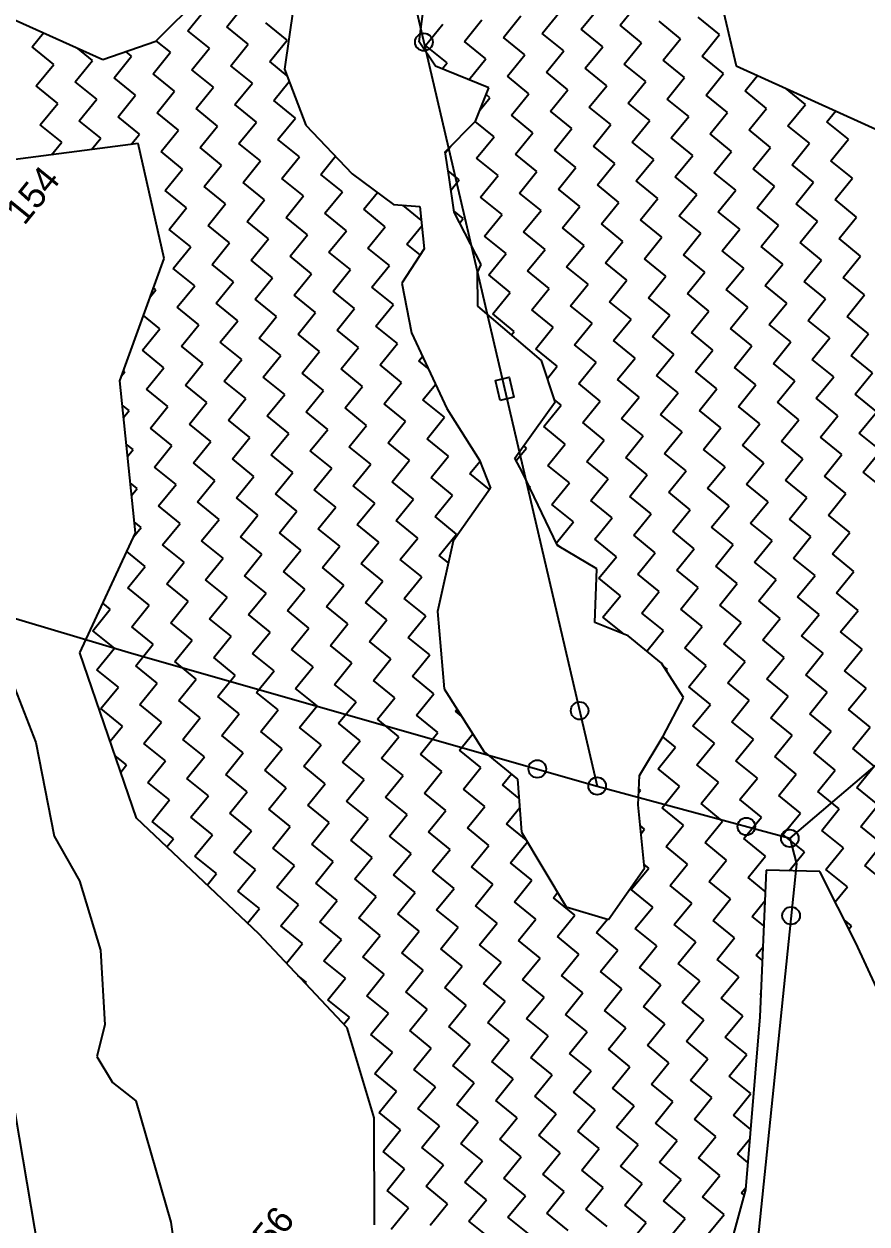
# Model space of a CAD drawing. Header units: metres. Extents: x 303647 to 308666, y 1943822 to 1947889.
# Drawn here: x 306335 to 306621.4, y 1946686.8 to 1947094.5 of the extents above; entities that cross this region are included whole.
import ezdxf

# ---------------------------------------------------------------- set-up
doc = ezdxf.new("R2010")
doc.units = ezdxf.units.M
for name, color, linetype in [('LINE_WATER', 4, 'Continuous'), ('POLY_HATCH', 12, 'Continuous'), ('POLY_PARCEL', 6, 'Continuous'), ('POLY_ROAD', 30, 'Continuous'), ('TEXT_PARCEL', 7, 'Continuous')]:
    doc.layers.add(name, color=color, linetype=linetype)
doc.styles.add('TEXT_MAP', font='')
doc.styles.get('TEXT_MAP').set_extended_font_data('Kruti Dev 050')

msp = doc.modelspace()

# ---------------------------------------------------------------- linework, layer by layer
msp.add_lwpolyline([(306496.73, 1946966.61), (306495.15, 1946973.4), (306499.85, 1946974.5), (306501.43, 1946967.7)], close=True)
for centre in [(306470.85, 1947088.37), (306523.75, 1946861.21), (306509.37, 1946841.44), (306529.71, 1946835.63), (306580.38, 1946821.87), (306595.15, 1946817.86), (306595.58, 1946791.58)]:
    msp.add_circle(centre, 2.99)
at = {"layer": 'LINE_WATER'}
for p, q in [((306325.15, 1946885.9), (306339.06, 1946850.45)), ((306339.06, 1946850.45), (306345.28, 1946818.6)), ((306345.28, 1946818.6), (306353.88, 1946803.39)), ((306353.88, 1946803.39), (306360.99, 1946779.83)), ((306360.99, 1946779.83), (306362.44, 1946754.5)), ((306362.44, 1946754.5), (306359.75, 1946743.68)), ((306359.75, 1946743.68), (306365.05, 1946734.86)), ((306365.05, 1946734.86), (306373.01, 1946728.67)), ((306373.01, 1946728.67), (306384.88, 1946687.45)), ((306384.88, 1946687.45), (306387.99, 1946666.13))]:
    msp.add_line(p, q, dxfattribs=at)
at = {"layer": 'POLY_HATCH'}
for p, q in [((306568.35, 1947116.96), (306576.98, 1947080.28)), ((306379.79, 1947088.71), (306396.69, 1947105.57)), ((306469.27, 1947088.41), (306471.57, 1947106.31)), ((306321.74, 1947100.43), (306361.79, 1947082.4)), ((306426.56, 1947100.29), (306423.55, 1947079.2)), ((306361.79, 1947082.4), (306379.79, 1947088.71)), ((306474.8, 1947080.15), (306469.27, 1947088.41)), ((306423.55, 1947079.2), (306430.71, 1947060.2)), ((306492.91, 1947072.87), (306474.8, 1947080.15)), ((306576.98, 1947080.28), (306629.12, 1947056.64)), ((306488.37, 1947061.49), (306492.91, 1947072.87)), ((306478.02, 1947051.06), (306488.37, 1947061.49)), ((306430.71, 1947060.2), (306446.46, 1947043.66)), ((306373.75, 1947053.9), (306325.91, 1947047.68)), ((306382.63, 1947014.82), (306373.75, 1947053.9)), ((306479.44, 1947042.37), (306478.02, 1947051.06)), ((306446.46, 1947043.66), (306460.53, 1947033.17)), ((306481.18, 1947030.6), (306479.44, 1947042.37)), ((306460.53, 1947033.17), (306469.43, 1947032.54)), ((306469.43, 1947032.54), (306470.92, 1947018.15)), ((306490.29, 1947012.85), (306481.18, 1947030.6)), ((306470.92, 1947018.15), (306463.3, 1947006.44)), ((306367.53, 1946973.24), (306382.63, 1947014.82)), ((306489.02, 1947010.12), (306490.29, 1947012.85)), ((306489.16, 1946998.7), (306489.02, 1947010.12)), ((306463.3, 1947006.44), (306466.6, 1946989.64)), ((306510.82, 1946980.18), (306489.16, 1946998.7)), ((306466.6, 1946989.64), (306478.62, 1946963.88)), ((306515.4, 1946966.11), (306510.82, 1946980.18)), ((306372.85, 1946921.67), (306367.53, 1946973.24)), ((306478.62, 1946963.88), (306489.79, 1946946.34)), ((306508.59, 1946956.57), (306515.4, 1946966.11)), ((306501.79, 1946947.02), (306508.59, 1946956.57)), ((306489.79, 1946946.34), (306493.5, 1946936.81)), ((306504.38, 1946942.1), (306501.79, 1946947.02)), ((306516.29, 1946917.36), (306504.38, 1946942.1)), ((306493.5, 1946936.81), (306480.81, 1946918.86)), ((306354.03, 1946880.92), (306372.85, 1946921.67)), ((306480.81, 1946918.86), (306475.5, 1946894.93)), ((306529.59, 1946909.39), (306516.29, 1946917.36)), ((306528.88, 1946891.14), (306529.59, 1946909.39)), ((306475.5, 1946894.93), (306477.7, 1946868.66)), ((306540.26, 1946886.61), (306528.88, 1946891.14)), ((306551.6, 1946877.4), (306540.26, 1946886.61)), ((306373.17, 1946824.73), (306354.03, 1946880.92)), ((306559.05, 1946865.7), (306551.6, 1946877.4)), ((306477.7, 1946868.66), (306491.35, 1946847.22)), ((306552.1, 1946852.51), (306559.05, 1946865.7)), ((306544.13, 1946839.21), (306552.1, 1946852.51)), ((306491.35, 1946847.22), (306502.69, 1946838.01)), ((306502.69, 1946838.01), (306504.04, 1946819.97)), ((306543.6, 1946829.28), (306544.13, 1946839.21)), ((306545.84, 1946807.7), (306543.6, 1946829.28)), ((306414.8, 1946785.44), (306373.17, 1946824.73)), ((306504.04, 1946819.97), (306519.15, 1946794.53)), ((306533.61, 1946790.32), (306545.84, 1946807.7)), ((306587.09, 1946807.08), (306584.98, 1946757.16)), ((306605.33, 1946806.57), (306587.09, 1946807.08)), ((306617.52, 1946782.38), (306605.33, 1946806.57)), ((306519.15, 1946794.53), (306533.61, 1946790.32)), ((306444.77, 1946753.42), (306414.8, 1946785.44)), ((306639.39, 1946734.97), (306617.52, 1946782.38)), ((306584.98, 1946757.16), (306580.13, 1946698.47)), ((306453.98, 1946722.87), (306444.77, 1946753.42)), ((306454.1, 1946686.52), (306453.98, 1946722.87)), ((306580.13, 1946698.47), (306565.19, 1946643.58))]:
    msp.add_line(p, q, dxfattribs=at)
at = {"layer": 'POLY_HATCH', "linetype": 'Continuous'}
for p, q in [((306537.52, 1947094.08), (306543.44, 1947101.38)), ((306390.69, 1947092.2), (306396.62, 1947099.5)), ((306403.92, 1947093.57), (306409.84, 1947100.87)), ((306497.85, 1947089.96), (306503.77, 1947097.26)), ((306511.07, 1947091.34), (306517, 1947098.63)), ((306524.3, 1947092.71), (306530.22, 1947100.01)), ((306411.21, 1947087.65), (306403.92, 1947093.57)), ((306424.44, 1947089.02), (306417.14, 1947094.94)), ((306471.4, 1947087.22), (306477.33, 1947094.51)), ((306484.63, 1947088.59), (306490.55, 1947095.89)), ((306544.82, 1947088.16), (306537.52, 1947094.08)), ((306558.04, 1947089.53), (306550.74, 1947095.46)), ((306571.26, 1947090.91), (306563.96, 1947096.83)), ((306337.8, 1947086.7), (306341.66, 1947091.46)), ((306384.77, 1947084.9), (306379.91, 1947088.84)), ((306397.99, 1947086.27), (306390.69, 1947092.2)), ((306418.51, 1947081.72), (306424.44, 1947089.02)), ((306505.15, 1947084.04), (306497.85, 1947089.96)), ((306518.37, 1947085.41), (306511.07, 1947091.34)), ((306531.59, 1947086.78), (306524.3, 1947092.71)), ((306552.11, 1947082.23), (306558.04, 1947089.53)), ((306565.34, 1947083.61), (306571.26, 1947090.91)), ((306345.1, 1947080.78), (306337.8, 1947086.7)), ((306358.32, 1947082.15), (306353.32, 1947086.22)), ((306371.55, 1947083.53), (306369.57, 1947085.13)), ((306378.84, 1947077.6), (306384.77, 1947084.9)), ((306392.07, 1947078.97), (306397.99, 1947086.27)), ((306405.29, 1947080.35), (306411.21, 1947087.65)), ((306478.7, 1947081.29), (306471.4, 1947087.22)), ((306491.92, 1947082.66), (306484.63, 1947088.59)), ((306512.45, 1947078.11), (306518.37, 1947085.41)), ((306525.67, 1947079.49), (306531.59, 1947086.78)), ((306538.89, 1947080.86), (306544.82, 1947088.16)), ((306339.18, 1947073.48), (306345.1, 1947080.78)), ((306352.4, 1947074.85), (306358.32, 1947082.15)), ((306365.62, 1947076.23), (306371.55, 1947083.53)), ((306424.4, 1947076.94), (306418.51, 1947081.72)), ((306477.04, 1947079.25), (306478.7, 1947081.29)), ((306486.17, 1947075.58), (306491.92, 1947082.66)), ((306499.22, 1947076.74), (306505.15, 1947084.04)), ((306546.19, 1947074.94), (306538.89, 1947080.86)), ((306559.41, 1947076.31), (306552.11, 1947082.23)), ((306572.64, 1947077.68), (306565.34, 1947083.61)), ((306386.14, 1947071.68), (306378.84, 1947077.6)), ((306399.36, 1947073.05), (306392.07, 1947078.97)), ((306412.59, 1947074.42), (306405.29, 1947080.35)), ((306506.52, 1947070.82), (306499.22, 1947076.74)), ((306519.74, 1947072.19), (306512.45, 1947078.11)), ((306532.97, 1947073.56), (306525.67, 1947079.49)), ((306566.71, 1947070.38), (306572.64, 1947077.68)), ((306579.93, 1947071.76), (306584.2, 1947077.01)), ((306346.47, 1947067.56), (306339.18, 1947073.48)), ((306359.7, 1947068.93), (306352.4, 1947074.85)), ((306372.92, 1947070.3), (306365.62, 1947076.23)), ((306393.44, 1947065.75), (306399.36, 1947073.05)), ((306406.66, 1947067.13), (306412.59, 1947074.42)), ((306419.89, 1947068.5), (306425.14, 1947074.97)), ((306527.04, 1947066.26), (306532.97, 1947073.56)), ((306540.27, 1947067.64), (306546.19, 1947074.94)), ((306553.49, 1947069.01), (306559.41, 1947076.31)), ((306600.45, 1947067.21), (306593.66, 1947072.72)), ((306353.77, 1947061.63), (306359.7, 1947068.93)), ((306366.99, 1947063), (306372.92, 1947070.3)), ((306380.22, 1947064.38), (306386.14, 1947071.68)), ((306427.18, 1947062.57), (306419.89, 1947068.5)), ((306489.85, 1947065.19), (306493.3, 1947069.44)), ((306493.3, 1947069.44), (306491.97, 1947070.52)), ((306500.6, 1947063.52), (306506.52, 1947070.82)), ((306513.82, 1947064.89), (306519.74, 1947072.19)), ((306560.79, 1947063.09), (306553.49, 1947069.01)), ((306574.01, 1947064.46), (306566.71, 1947070.38)), ((306587.23, 1947065.83), (306579.93, 1947071.76)), ((306340.55, 1947060.26), (306346.47, 1947067.56)), ((306387.52, 1947058.45), (306380.22, 1947064.38)), ((306400.74, 1947059.83), (306393.44, 1947065.75)), ((306413.96, 1947061.2), (306406.66, 1947067.13)), ((306521.12, 1947058.97), (306513.82, 1947064.89)), ((306534.34, 1947060.34), (306527.04, 1947066.26)), ((306547.56, 1947061.71), (306540.27, 1947067.64)), ((306568.08, 1947057.16), (306574.01, 1947064.46)), ((306581.31, 1947058.54), (306587.23, 1947065.83)), ((306594.53, 1947059.91), (306600.45, 1947067.21)), ((306607.75, 1947061.28), (306610.75, 1947064.97)), ((306361.07, 1947055.71), (306353.77, 1947061.63)), ((306374.29, 1947057.08), (306366.99, 1947063)), ((306408.04, 1947053.9), (306413.96, 1947061.2)), ((306421.26, 1947055.28), (306427.18, 1947062.57)), ((306494.67, 1947056.22), (306488.29, 1947061.4)), ((306507.89, 1947057.59), (306500.6, 1947063.52)), ((306528.42, 1947053.04), (306534.34, 1947060.34)), ((306541.64, 1947054.41), (306547.56, 1947061.71)), ((306554.86, 1947055.79), (306560.79, 1947063.09)), ((306615.05, 1947055.36), (306607.75, 1947061.28)), ((306347.85, 1947054.33), (306340.55, 1947060.26)), ((306371.47, 1947053.6), (306374.29, 1947057.08)), ((306381.59, 1947051.16), (306387.52, 1947058.45)), ((306394.81, 1947052.53), (306400.74, 1947059.83)), ((306501.97, 1947050.29), (306507.89, 1947057.59)), ((306515.19, 1947051.67), (306521.12, 1947058.97)), ((306575.38, 1947051.24), (306568.08, 1947057.16)), ((306588.61, 1947052.61), (306581.31, 1947058.54)), ((306601.83, 1947053.98), (306594.53, 1947059.91)), ((306344.4, 1947050.09), (306347.85, 1947054.33)), ((306357.93, 1947051.84), (306361.07, 1947055.71)), ((306402.11, 1947046.6), (306394.81, 1947052.53)), ((306415.33, 1947047.98), (306408.04, 1947053.9)), ((306428.56, 1947049.35), (306421.26, 1947055.28)), ((306478.08, 1947050.7), (306479.95, 1947053)), ((306488.75, 1947048.92), (306494.67, 1947056.22)), ((306535.71, 1947047.12), (306528.42, 1947053.04)), ((306548.94, 1947048.49), (306541.64, 1947054.41)), ((306562.16, 1947049.86), (306554.86, 1947055.79)), ((306582.68, 1947045.31), (306588.61, 1947052.61)), ((306595.9, 1947046.69), (306601.83, 1947053.98)), ((306609.13, 1947048.06), (306615.05, 1947055.36)), ((306388.89, 1947045.23), (306381.59, 1947051.16)), ((306422.63, 1947042.05), (306428.56, 1947049.35)), ((306435.86, 1947043.43), (306440.84, 1947049.56)), ((306496.05, 1947043), (306488.75, 1947048.92)), ((306509.27, 1947044.37), (306501.97, 1947050.29)), ((306522.49, 1947045.74), (306515.19, 1947051.67)), ((306543.01, 1947041.19), (306548.94, 1947048.49)), ((306556.24, 1947042.57), (306562.16, 1947049.86)), ((306569.46, 1947043.94), (306575.38, 1947051.24)), ((306382.96, 1947037.93), (306388.89, 1947045.23)), ((306396.19, 1947039.31), (306402.11, 1947046.6)), ((306409.41, 1947040.68), (306415.33, 1947047.98)), ((306482.82, 1947041.62), (306479.07, 1947044.67)), ((306503.34, 1947037.07), (306509.27, 1947044.37)), ((306516.57, 1947038.44), (306522.49, 1947045.74)), ((306529.79, 1947039.82), (306535.71, 1947047.12)), ((306589.98, 1947039.39), (306582.68, 1947045.31)), ((306603.2, 1947040.76), (306595.9, 1947046.69)), ((306616.42, 1947042.13), (306609.13, 1947048.06)), ((306416.71, 1947034.75), (306409.41, 1947040.68)), ((306429.93, 1947036.13), (306422.63, 1947042.05)), ((306443.15, 1947037.5), (306435.86, 1947043.43)), ((306480.06, 1947038.21), (306482.82, 1947041.62)), ((306490.12, 1947035.7), (306496.05, 1947043)), ((306550.31, 1947035.27), (306543.01, 1947041.19)), ((306563.53, 1947036.64), (306556.24, 1947042.57)), ((306576.76, 1947038.01), (306569.46, 1947043.94)), ((306597.28, 1947033.46), (306603.2, 1947040.76)), ((306610.5, 1947034.84), (306616.42, 1947042.13)), ((306390.26, 1947032.01), (306382.96, 1947037.93)), ((306403.49, 1947033.38), (306396.19, 1947039.31)), ((306424.01, 1947028.83), (306429.93, 1947036.13)), ((306437.23, 1947030.2), (306443.15, 1947037.5)), ((306450.45, 1947031.58), (306455.06, 1947037.25)), ((306510.64, 1947031.15), (306503.34, 1947037.07)), ((306523.86, 1947032.52), (306516.57, 1947038.44)), ((306537.09, 1947033.89), (306529.79, 1947039.82)), ((306557.61, 1947029.34), (306563.53, 1947036.64)), ((306570.83, 1947030.72), (306576.76, 1947038.01)), ((306584.05, 1947032.09), (306589.98, 1947039.39)), ((306384.34, 1947024.71), (306390.26, 1947032.01)), ((306397.56, 1947026.08), (306403.49, 1947033.38)), ((306410.78, 1947027.46), (306416.71, 1947034.75)), ((306469.91, 1947027.89), (306463.68, 1947032.95)), ((306497.42, 1947029.77), (306490.12, 1947035.7)), ((306517.94, 1947025.22), (306523.86, 1947032.52)), ((306531.16, 1947026.6), (306537.09, 1947033.89)), ((306544.39, 1947027.97), (306550.31, 1947035.27)), ((306591.35, 1947026.16), (306584.05, 1947032.09)), ((306604.58, 1947027.54), (306597.28, 1947033.46)), ((306617.8, 1947028.91), (306610.5, 1947034.84)), ((306431.3, 1947022.91), (306424.01, 1947028.83)), ((306444.53, 1947024.28), (306437.23, 1947030.2)), ((306457.75, 1947025.65), (306450.45, 1947031.58)), ((306484.2, 1947028.4), (306481.14, 1947030.88)), ((306483.04, 1947026.98), (306484.2, 1947028.4)), ((306491.49, 1947022.47), (306497.42, 1947029.77)), ((306504.72, 1947023.85), (306510.64, 1947031.15)), ((306551.68, 1947022.04), (306544.39, 1947027.97)), ((306564.91, 1947023.42), (306557.61, 1947029.34)), ((306578.13, 1947024.79), (306570.83, 1947030.72)), ((306611.87, 1947021.61), (306617.8, 1947028.91)), ((306391.64, 1947018.78), (306384.34, 1947024.71)), ((306404.86, 1947020.16), (306397.56, 1947026.08)), ((306418.08, 1947021.53), (306410.78, 1947027.46)), ((306438.6, 1947016.98), (306444.53, 1947024.28)), ((306451.83, 1947018.35), (306457.75, 1947025.65)), ((306465.05, 1947019.73), (306470.11, 1947025.96)), ((306512.02, 1947017.92), (306504.72, 1947023.85)), ((306525.24, 1947019.3), (306517.94, 1947025.22)), ((306538.46, 1947020.67), (306531.16, 1947026.6)), ((306572.21, 1947017.49), (306578.13, 1947024.79)), ((306585.43, 1947018.87), (306591.35, 1947026.16)), ((306598.65, 1947020.24), (306604.58, 1947027.54)), ((306398.93, 1947012.86), (306404.86, 1947020.16)), ((306412.16, 1947014.23), (306418.08, 1947021.53)), ((306425.38, 1947015.61), (306431.3, 1947022.91)), ((306469.56, 1947016.06), (306465.05, 1947019.73)), ((306498.79, 1947016.55), (306491.49, 1947022.47)), ((306532.54, 1947013.37), (306538.46, 1947020.67)), ((306545.76, 1947014.75), (306551.68, 1947022.04)), ((306558.98, 1947016.12), (306564.91, 1947023.42)), ((306605.95, 1947014.32), (306598.65, 1947020.24)), ((306619.17, 1947015.69), (306611.87, 1947021.61)), ((306385.71, 1947011.49), (306391.64, 1947018.78)), ((306432.68, 1947009.68), (306425.38, 1947015.61)), ((306445.9, 1947011.06), (306438.6, 1947016.98)), ((306459.12, 1947012.43), (306451.83, 1947018.35)), ((306492.87, 1947009.25), (306498.79, 1947016.55)), ((306506.09, 1947010.63), (306512.02, 1947017.92)), ((306519.31, 1947012), (306525.24, 1947019.3)), ((306566.28, 1947010.19), (306558.98, 1947016.12)), ((306579.5, 1947011.57), (306572.21, 1947017.49)), ((306592.73, 1947012.94), (306585.43, 1947018.87)), ((306613.25, 1947008.39), (306619.17, 1947015.69)), ((306393.01, 1947005.56), (306385.71, 1947011.49)), ((306406.23, 1947006.94), (306398.93, 1947012.86)), ((306419.46, 1947008.31), (306412.16, 1947014.23)), ((306453.2, 1947005.13), (306459.12, 1947012.43)), ((306526.61, 1947006.07), (306519.31, 1947012)), ((306539.83, 1947007.45), (306532.54, 1947013.37)), ((306553.06, 1947008.82), (306545.76, 1947014.75)), ((306573.58, 1947004.27), (306579.5, 1947011.57)), ((306586.8, 1947005.64), (306592.73, 1947012.94)), ((306600.02, 1947007.02), (306605.95, 1947014.32)), ((306413.53, 1947001.01), (306419.46, 1947008.31)), ((306426.75, 1947002.38), (306432.68, 1947009.68)), ((306439.98, 1947003.76), (306445.9, 1947011.06)), ((306500.17, 1947003.33), (306492.87, 1947009.25)), ((306513.39, 1947004.7), (306506.09, 1947010.63)), ((306533.91, 1947000.15), (306539.83, 1947007.45)), ((306547.13, 1947001.52), (306553.06, 1947008.82)), ((306560.36, 1947002.9), (306566.28, 1947010.19)), ((306620.55, 1947002.47), (306613.25, 1947008.39)), ((306377.94, 1947001.91), (306379.79, 1947004.19)), ((306379.79, 1947004.19), (306379, 1947004.83)), ((306387.09, 1946998.26), (306393.01, 1947005.56)), ((306400.31, 1946999.64), (306406.23, 1947006.94)), ((306447.27, 1946997.83), (306439.98, 1947003.76)), ((306460.5, 1946999.21), (306453.2, 1947005.13)), ((306494.24, 1946996.03), (306500.17, 1947003.33)), ((306507.46, 1946997.4), (306513.39, 1947004.7)), ((306520.69, 1946998.78), (306526.61, 1947006.07)), ((306580.88, 1946998.35), (306573.58, 1947004.27)), ((306594.1, 1946999.72), (306586.8, 1947005.64)), ((306607.32, 1947001.09), (306600.02, 1947007.02)), ((306407.61, 1946993.71), (306400.31, 1946999.64)), ((306420.83, 1946995.09), (306413.53, 1947001.01)), ((306434.05, 1946996.46), (306426.75, 1947002.38)), ((306454.57, 1946991.91), (306460.5, 1946999.21)), ((306541.21, 1946994.22), (306533.91, 1947000.15)), ((306554.43, 1946995.6), (306547.13, 1947001.52)), ((306567.65, 1946996.97), (306560.36, 1947002.9)), ((306588.17, 1946992.42), (306594.1, 1946999.72)), ((306601.4, 1946993.79), (306607.32, 1947001.09)), ((306614.62, 1946995.17), (306620.55, 1947002.47)), ((306381.16, 1946990.97), (306375.6, 1946995.48)), ((306394.38, 1946992.34), (306387.09, 1946998.26)), ((306414.9, 1946987.79), (306420.83, 1946995.09)), ((306428.13, 1946989.16), (306434.05, 1946996.46)), ((306441.35, 1946990.53), (306447.27, 1946997.83)), ((306501.54, 1946990.1), (306494.24, 1946996.03)), ((306514.76, 1946991.48), (306507.46, 1946997.4)), ((306527.99, 1946992.85), (306520.69, 1946998.78)), ((306548.51, 1946988.3), (306554.43, 1946995.6)), ((306561.73, 1946989.67), (306567.65, 1946996.97)), ((306574.95, 1946991.05), (306580.88, 1946998.35)), ((306621.92, 1946989.24), (306614.62, 1946995.17)), ((306388.46, 1946985.04), (306394.38, 1946992.34)), ((306401.68, 1946986.41), (306407.61, 1946993.71)), ((306461.87, 1946985.98), (306454.57, 1946991.91)), ((306508.84, 1946984.18), (306514.76, 1946991.48)), ((306522.06, 1946985.55), (306527.99, 1946992.85)), ((306535.28, 1946986.93), (306541.21, 1946994.22)), ((306582.25, 1946985.12), (306574.95, 1946991.05)), ((306595.47, 1946986.5), (306588.17, 1946992.42)), ((306608.7, 1946987.87), (306601.4, 1946993.79)), ((306375.24, 1946983.67), (306381.16, 1946990.97)), ((306422.2, 1946981.86), (306414.9, 1946987.79)), ((306435.43, 1946983.24), (306428.13, 1946989.16)), ((306448.65, 1946984.61), (306441.35, 1946990.53)), ((306500.59, 1946988.93), (306501.54, 1946990.1)), ((306542.58, 1946981), (306535.28, 1946986.93)), ((306555.8, 1946982.38), (306548.51, 1946988.3)), ((306569.03, 1946983.75), (306561.73, 1946989.67)), ((306602.77, 1946980.57), (306608.7, 1946987.87)), ((306615.99, 1946981.94), (306621.92, 1946989.24)), ((306382.53, 1946977.74), (306375.24, 1946983.67)), ((306395.76, 1946979.12), (306388.46, 1946985.04)), ((306408.98, 1946980.49), (306401.68, 1946986.41)), ((306429.5, 1946975.94), (306435.43, 1946983.24)), ((306442.72, 1946977.31), (306448.65, 1946984.61)), ((306455.95, 1946978.69), (306461.87, 1946985.98)), ((306516.14, 1946978.26), (306508.84, 1946984.18)), ((306529.36, 1946979.63), (306522.06, 1946985.55)), ((306563.1, 1946976.45), (306569.03, 1946983.75)), ((306576.33, 1946977.82), (306582.25, 1946985.12)), ((306589.55, 1946979.2), (306595.47, 1946986.5)), ((306389.83, 1946971.82), (306395.76, 1946979.12)), ((306403.05, 1946973.19), (306408.98, 1946980.49)), ((306416.28, 1946974.57), (306422.2, 1946981.86)), ((306469.17, 1946980.06), (306470.38, 1946981.55)), ((306472.23, 1946977.58), (306469.17, 1946980.06)), ((306523.43, 1946972.33), (306529.36, 1946979.63)), ((306536.66, 1946973.7), (306542.58, 1946981)), ((306549.88, 1946975.08), (306555.8, 1946982.38)), ((306596.85, 1946973.27), (306589.55, 1946979.2)), ((306610.07, 1946974.65), (306602.77, 1946980.57)), ((306623.29, 1946976.02), (306615.99, 1946981.94)), ((306368.14, 1946974.93), (306369.31, 1946976.37)), ((306369.31, 1946976.37), (306368.81, 1946976.77)), ((306376.61, 1946970.44), (306382.53, 1946977.74)), ((306436.8, 1946970.01), (306429.5, 1946975.94)), ((306450.02, 1946971.39), (306442.72, 1946977.31)), ((306463.24, 1946972.76), (306455.95, 1946978.69)), ((306512.79, 1946974.13), (306516.14, 1946978.26)), ((306557.18, 1946969.15), (306549.88, 1946975.08)), ((306570.4, 1946970.53), (306563.1, 1946976.45)), ((306583.62, 1946971.9), (306576.33, 1946977.82)), ((306617.37, 1946968.72), (306623.29, 1946976.02)), ((306397.13, 1946965.89), (306389.83, 1946971.82)), ((306410.35, 1946967.27), (306403.05, 1946973.19)), ((306423.58, 1946968.64), (306416.28, 1946974.57)), ((306444.1, 1946964.09), (306450.02, 1946971.39)), ((306457.32, 1946965.46), (306463.24, 1946972.76)), ((306470.54, 1946966.84), (306474.8, 1946972.07)), ((306530.73, 1946966.41), (306523.43, 1946972.33)), ((306543.96, 1946967.78), (306536.66, 1946973.7)), ((306577.7, 1946964.6), (306583.62, 1946971.9)), ((306590.92, 1946965.98), (306596.85, 1946973.27)), ((306604.14, 1946967.35), (306610.07, 1946974.65)), ((306383.91, 1946964.52), (306376.61, 1946970.44)), ((306404.43, 1946959.97), (306410.35, 1946967.27)), ((306417.65, 1946961.34), (306423.58, 1946968.64)), ((306430.87, 1946962.72), (306436.8, 1946970.01)), ((306477.84, 1946960.91), (306470.54, 1946966.84)), ((306517.51, 1946965.03), (306515.12, 1946966.98)), ((306538.03, 1946960.48), (306543.96, 1946967.78)), ((306551.25, 1946961.85), (306557.18, 1946969.15)), ((306564.48, 1946963.23), (306570.4, 1946970.53)), ((306611.44, 1946961.42), (306604.14, 1946967.35)), ((306624.67, 1946962.8), (306617.37, 1946968.72)), ((306370.68, 1946963.15), (306368.38, 1946965.02)), ((306368.81, 1946960.84), (306370.68, 1946963.15)), ((306377.98, 1946957.22), (306383.91, 1946964.52)), ((306391.21, 1946958.6), (306397.13, 1946965.89)), ((306438.17, 1946956.79), (306430.87, 1946962.72)), ((306451.4, 1946958.16), (306444.1, 1946964.09)), ((306464.62, 1946959.54), (306457.32, 1946965.46)), ((306511.58, 1946957.73), (306517.51, 1946965.03)), ((306524.81, 1946959.11), (306530.73, 1946966.41)), ((306571.77, 1946957.3), (306564.48, 1946963.23)), ((306585, 1946958.68), (306577.7, 1946964.6)), ((306598.22, 1946960.05), (306590.92, 1946965.98)), ((306618.74, 1946955.5), (306624.67, 1946962.8)), ((306398.5, 1946952.67), (306391.21, 1946958.6)), ((306411.73, 1946954.04), (306404.43, 1946959.97)), ((306424.95, 1946955.42), (306417.65, 1946961.34)), ((306458.69, 1946952.24), (306464.62, 1946959.54)), ((306471.92, 1946953.61), (306477.84, 1946960.91)), ((306532.11, 1946953.18), (306524.81, 1946959.11)), ((306545.33, 1946954.56), (306538.03, 1946960.48)), ((306558.55, 1946955.93), (306551.25, 1946961.85)), ((306579.07, 1946951.38), (306585, 1946958.68)), ((306592.3, 1946952.75), (306598.22, 1946960.05)), ((306605.52, 1946954.13), (306611.44, 1946961.42)), ((306385.28, 1946951.3), (306377.98, 1946957.22)), ((306419.02, 1946948.12), (306424.95, 1946955.42)), ((306432.25, 1946949.49), (306438.17, 1946956.79)), ((306445.47, 1946950.87), (306451.4, 1946958.16)), ((306518.88, 1946951.81), (306511.58, 1946957.73)), ((306539.4, 1946947.26), (306545.33, 1946954.56)), ((306552.63, 1946948.63), (306558.55, 1946955.93)), ((306565.85, 1946950.01), (306571.77, 1946957.3)), ((306626.04, 1946949.57), (306618.74, 1946955.5)), ((306372.06, 1946949.92), (306369.74, 1946951.8)), ((306379.36, 1946944), (306385.28, 1946951.3)), ((306392.58, 1946945.37), (306398.5, 1946952.67)), ((306405.8, 1946946.75), (306411.73, 1946954.04)), ((306452.77, 1946944.94), (306445.47, 1946950.87)), ((306465.99, 1946946.32), (306458.69, 1946952.24)), ((306479.21, 1946947.69), (306471.92, 1946953.61)), ((306502.22, 1946946.2), (306505.66, 1946950.44)), ((306505.66, 1946950.44), (306504.75, 1946951.17)), ((306512.96, 1946944.51), (306518.88, 1946951.81)), ((306526.18, 1946945.88), (306532.11, 1946953.18)), ((306586.37, 1946945.45), (306579.07, 1946951.38)), ((306599.59, 1946946.83), (306592.3, 1946952.75)), ((306612.82, 1946948.2), (306605.52, 1946954.13)), ((306370.18, 1946947.61), (306372.06, 1946949.92)), ((306413.1, 1946940.82), (306405.8, 1946946.75)), ((306426.32, 1946942.19), (306419.02, 1946948.12)), ((306439.55, 1946943.57), (306432.25, 1946949.49)), ((306460.07, 1946939.02), (306465.99, 1946946.32)), ((306473.29, 1946940.39), (306479.21, 1946947.69)), ((306546.7, 1946941.33), (306539.4, 1946947.26)), ((306559.93, 1946942.71), (306552.63, 1946948.63)), ((306573.15, 1946944.08), (306565.85, 1946950.01)), ((306593.67, 1946939.53), (306599.59, 1946946.83)), ((306606.89, 1946940.9), (306612.82, 1946948.2)), ((306620.11, 1946942.28), (306626.04, 1946949.57)), ((306386.65, 1946938.07), (306379.36, 1946944)), ((306399.88, 1946939.45), (306392.58, 1946945.37)), ((306420.4, 1946934.9), (306426.32, 1946942.19)), ((306433.62, 1946936.27), (306439.55, 1946943.57)), ((306446.84, 1946937.64), (306452.77, 1946944.94)), ((306486.51, 1946941.76), (306489.93, 1946945.97)), ((306520.26, 1946938.59), (306512.96, 1946944.51)), ((306533.48, 1946939.96), (306526.18, 1946945.88)), ((306554, 1946935.41), (306559.93, 1946942.71)), ((306567.22, 1946936.78), (306573.15, 1946944.08)), ((306580.45, 1946938.16), (306586.37, 1946945.45)), ((306627.41, 1946936.35), (306620.11, 1946942.28)), ((306373.43, 1946936.7), (306371.11, 1946938.59)), ((306380.73, 1946930.78), (306386.65, 1946938.07)), ((306393.95, 1946932.15), (306399.88, 1946939.45)), ((306407.18, 1946933.52), (306413.1, 1946940.82)), ((306467.37, 1946933.09), (306460.07, 1946939.02)), ((306480.59, 1946934.47), (306473.29, 1946940.39)), ((306493.18, 1946936.35), (306486.51, 1946941.76)), ((306514.33, 1946931.29), (306520.26, 1946938.59)), ((306527.55, 1946932.66), (306533.48, 1946939.96)), ((306540.78, 1946934.04), (306546.7, 1946941.33)), ((306587.74, 1946932.23), (306580.45, 1946938.16)), ((306600.97, 1946933.6), (306593.67, 1946939.53)), ((306614.19, 1946934.98), (306606.89, 1946940.9)), ((306371.54, 1946934.37), (306373.43, 1946936.7)), ((306427.7, 1946928.97), (306420.4, 1946934.9)), ((306440.92, 1946930.35), (306433.62, 1946936.27)), ((306454.14, 1946931.72), (306446.84, 1946937.64)), ((306474.66, 1946927.17), (306480.59, 1946934.47)), ((306507.03, 1946937.21), (306506.54, 1946937.62)), ((306506.84, 1946936.98), (306507.03, 1946937.21)), ((306548.08, 1946928.11), (306540.78, 1946934.04)), ((306561.3, 1946929.48), (306554, 1946935.41)), ((306574.52, 1946930.86), (306567.22, 1946936.78)), ((306608.27, 1946927.68), (306614.19, 1946934.98)), ((306388.03, 1946924.85), (306380.73, 1946930.78)), ((306401.25, 1946926.22), (306393.95, 1946932.15)), ((306414.47, 1946927.6), (306407.18, 1946933.52)), ((306434.99, 1946923.05), (306440.92, 1946930.35)), ((306448.22, 1946924.42), (306454.14, 1946931.72)), ((306461.44, 1946925.79), (306467.37, 1946933.09)), ((306521.63, 1946925.36), (306514.33, 1946931.29)), ((306534.85, 1946926.74), (306527.55, 1946932.66)), ((306568.6, 1946923.56), (306574.52, 1946930.86)), ((306581.82, 1946924.93), (306587.74, 1946932.23)), ((306595.04, 1946926.31), (306600.97, 1946933.6)), ((306395.33, 1946918.93), (306401.25, 1946926.22)), ((306408.55, 1946920.3), (306414.47, 1946927.6)), ((306421.77, 1946921.67), (306427.7, 1946928.97)), ((306468.74, 1946919.87), (306461.44, 1946925.79)), ((306481.96, 1946921.24), (306474.66, 1946927.17)), ((306528.93, 1946919.44), (306534.85, 1946926.74)), ((306542.15, 1946920.81), (306548.08, 1946928.11)), ((306555.37, 1946922.19), (306561.3, 1946929.48)), ((306602.34, 1946920.38), (306595.04, 1946926.31)), ((306615.56, 1946921.76), (306608.27, 1946927.68)), ((306372.21, 1946920.28), (306374.81, 1946923.48)), ((306374.81, 1946923.48), (306372.47, 1946925.37)), ((306382.1, 1946917.55), (306388.03, 1946924.85)), ((306442.29, 1946917.12), (306434.99, 1946923.05)), ((306455.52, 1946918.5), (306448.22, 1946924.42)), ((306515.86, 1946918.26), (306521.63, 1946925.36)), ((306562.67, 1946916.26), (306555.37, 1946922.19)), ((306575.9, 1946917.63), (306568.6, 1946923.56)), ((306589.12, 1946919.01), (306581.82, 1946924.93)), ((306609.64, 1946914.46), (306615.56, 1946921.76)), ((306402.62, 1946913), (306395.33, 1946918.93)), ((306415.85, 1946914.38), (306408.55, 1946920.3)), ((306429.07, 1946915.75), (306421.77, 1946921.67)), ((306449.59, 1946911.2), (306455.52, 1946918.5)), ((306462.81, 1946912.57), (306468.74, 1946919.87)), ((306476.04, 1946913.94), (306481.96, 1946921.24)), ((306517.36, 1946916.72), (306516.11, 1946917.73)), ((306536.23, 1946913.51), (306528.93, 1946919.44)), ((306549.45, 1946914.89), (306542.15, 1946920.81)), ((306569.97, 1946910.34), (306575.9, 1946917.63)), ((306583.19, 1946911.71), (306589.12, 1946919.01)), ((306596.42, 1946913.08), (306602.34, 1946920.38)), ((306376.18, 1946910.25), (306369.92, 1946915.33)), ((306389.4, 1946911.63), (306382.1, 1946917.55)), ((306409.92, 1946907.08), (306415.85, 1946914.38)), ((306423.15, 1946908.45), (306429.07, 1946915.75)), ((306436.37, 1946909.82), (306442.29, 1946917.12)), ((306479.16, 1946911.41), (306476.04, 1946913.94)), ((306543.52, 1946907.59), (306549.45, 1946914.89)), ((306556.75, 1946908.96), (306562.67, 1946916.26)), ((306616.94, 1946908.53), (306609.64, 1946914.46)), ((306370.25, 1946902.96), (306376.18, 1946910.25)), ((306383.48, 1946904.33), (306389.4, 1946911.63)), ((306396.7, 1946905.7), (306402.62, 1946913)), ((306443.67, 1946903.9), (306436.37, 1946909.82)), ((306456.89, 1946905.27), (306449.59, 1946911.2)), ((306470.11, 1946906.65), (306462.81, 1946912.57)), ((306530.3, 1946906.22), (306536.23, 1946913.51)), ((306577.27, 1946904.41), (306569.97, 1946910.34)), ((306590.49, 1946905.79), (306583.19, 1946911.71)), ((306603.71, 1946907.16), (306596.42, 1946913.08)), ((306404, 1946899.78), (306396.7, 1946905.7)), ((306417.22, 1946901.15), (306409.92, 1946907.08)), ((306430.44, 1946902.53), (306423.15, 1946908.45)), ((306464.19, 1946899.35), (306470.11, 1946906.65)), ((306537.6, 1946900.29), (306530.3, 1946906.22)), ((306550.82, 1946901.66), (306543.52, 1946907.59)), ((306564.05, 1946903.04), (306556.75, 1946908.96)), ((306584.57, 1946898.49), (306590.49, 1946905.79)), ((306597.79, 1946899.86), (306603.71, 1946907.16)), ((306611.01, 1946901.23), (306616.94, 1946908.53)), ((306377.55, 1946897.03), (306370.25, 1946902.96)), ((306390.77, 1946898.41), (306383.48, 1946904.33)), ((306424.52, 1946895.23), (306430.44, 1946902.53)), ((306437.74, 1946896.6), (306443.67, 1946903.9)), ((306450.96, 1946897.97), (306456.89, 1946905.27)), ((306544.9, 1946894.37), (306550.82, 1946901.66)), ((306558.12, 1946895.74), (306564.05, 1946903.04)), ((306571.34, 1946897.11), (306577.27, 1946904.41)), ((306364.33, 1946895.66), (306361.79, 1946897.72)), ((306384.85, 1946891.11), (306390.77, 1946898.41)), ((306398.07, 1946892.48), (306404, 1946899.78)), ((306411.3, 1946893.85), (306417.22, 1946901.15)), ((306458.26, 1946892.05), (306450.96, 1946897.97)), ((306471.49, 1946893.42), (306464.19, 1946899.35)), ((306531.68, 1946892.99), (306537.6, 1946900.29)), ((306591.86, 1946892.56), (306584.57, 1946898.49)), ((306605.09, 1946893.94), (306597.79, 1946899.86)), ((306618.31, 1946895.31), (306611.01, 1946901.23)), ((306358.4, 1946888.36), (306364.33, 1946895.66)), ((306371.63, 1946889.73), (306377.55, 1946897.03)), ((306418.59, 1946887.93), (306411.3, 1946893.85)), ((306431.82, 1946889.3), (306424.52, 1946895.23)), ((306445.04, 1946890.68), (306437.74, 1946896.6)), ((306465.56, 1946886.13), (306471.49, 1946893.42)), ((306552.2, 1946888.44), (306544.9, 1946894.37)), ((306565.42, 1946889.82), (306558.12, 1946895.74)), ((306578.64, 1946891.19), (306571.34, 1946897.11)), ((306599.16, 1946886.64), (306605.09, 1946893.94)), ((306612.39, 1946888.01), (306618.31, 1946895.31)), ((306378.93, 1946883.81), (306371.63, 1946889.73)), ((306392.15, 1946885.18), (306384.85, 1946891.11)), ((306405.37, 1946886.56), (306398.07, 1946892.48)), ((306425.89, 1946882.01), (306431.82, 1946889.3)), ((306439.12, 1946883.38), (306445.04, 1946890.68)), ((306452.34, 1946884.75), (306458.26, 1946892.05)), ((306538.85, 1946887.17), (306531.68, 1946892.99)), ((306559.49, 1946882.52), (306565.42, 1946889.82)), ((306572.72, 1946883.89), (306578.64, 1946891.19)), ((306585.94, 1946885.26), (306591.86, 1946892.56)), ((306365.7, 1946882.44), (306358.4, 1946888.36)), ((306386.22, 1946877.88), (306392.15, 1946885.18)), ((306399.45, 1946879.26), (306405.37, 1946886.56)), ((306412.67, 1946880.63), (306418.59, 1946887.93)), ((306472.86, 1946880.2), (306465.56, 1946886.13)), ((306546.56, 1946881.49), (306552.2, 1946888.44)), ((306593.24, 1946879.34), (306585.94, 1946885.26)), ((306606.46, 1946880.71), (306599.16, 1946886.64)), ((306619.68, 1946882.09), (306612.39, 1946888.01)), ((306359.78, 1946875.14), (306365.7, 1946882.44)), ((306373, 1946876.51), (306378.93, 1946883.81)), ((306433.19, 1946876.08), (306425.89, 1946882.01)), ((306446.41, 1946877.45), (306439.12, 1946883.38)), ((306459.64, 1946878.83), (306452.34, 1946884.75)), ((306566.79, 1946876.59), (306559.49, 1946882.52)), ((306580.02, 1946877.97), (306572.72, 1946883.89)), ((306613.76, 1946874.79), (306619.68, 1946882.09)), ((306393.52, 1946871.96), (306386.22, 1946877.88)), ((306406.74, 1946873.33), (306399.45, 1946879.26)), ((306419.97, 1946874.71), (306412.67, 1946880.63)), ((306440.49, 1946870.16), (306446.41, 1946877.45)), ((306453.71, 1946871.53), (306459.64, 1946878.83)), ((306466.93, 1946872.9), (306472.86, 1946880.2)), ((306574.09, 1946870.67), (306580.02, 1946877.97)), ((306587.31, 1946872.04), (306593.24, 1946879.34)), ((306600.54, 1946873.42), (306606.46, 1946880.71)), ((306367.08, 1946869.21), (306359.78, 1946875.14)), ((306380.3, 1946870.59), (306373, 1946876.51)), ((306400.82, 1946866.04), (306406.74, 1946873.33)), ((306414.04, 1946867.41), (306419.97, 1946874.71)), ((306427.27, 1946868.78), (306433.19, 1946876.08)), ((306474.23, 1946866.98), (306466.93, 1946872.9)), ((306553.57, 1946875.22), (306552.37, 1946876.19)), ((306553.25, 1946874.82), (306553.57, 1946875.22)), ((306560.87, 1946869.29), (306566.79, 1946876.59)), ((306607.83, 1946867.49), (306600.54, 1946873.42)), ((306621.06, 1946868.86), (306613.76, 1946874.79)), ((306361.15, 1946861.91), (306367.08, 1946869.21)), ((306374.37, 1946863.29), (306380.3, 1946870.59)), ((306387.6, 1946864.66), (306393.52, 1946871.96)), ((306434.56, 1946862.86), (306427.27, 1946868.78)), ((306447.79, 1946864.23), (306440.49, 1946870.16)), ((306461.01, 1946865.6), (306453.71, 1946871.53)), ((306568.17, 1946863.37), (306560.87, 1946869.29)), ((306581.39, 1946864.74), (306574.09, 1946870.67)), ((306594.61, 1946866.12), (306587.31, 1946872.04)), ((306615.13, 1946861.57), (306621.06, 1946868.86)), ((306394.9, 1946858.74), (306387.6, 1946864.66)), ((306408.12, 1946860.11), (306400.82, 1946866.04)), ((306421.34, 1946861.48), (306414.04, 1946867.41)), ((306455.09, 1946858.31), (306461.01, 1946865.6)), ((306468.31, 1946859.68), (306474.23, 1946866.98)), ((306575.46, 1946857.45), (306581.39, 1946864.74)), ((306588.69, 1946858.82), (306594.61, 1946866.12)), ((306601.91, 1946860.19), (306607.83, 1946867.49)), ((306368.45, 1946855.99), (306361.15, 1946861.91)), ((306381.67, 1946857.36), (306374.37, 1946863.29)), ((306415.42, 1946854.19), (306421.34, 1946861.48)), ((306428.64, 1946855.56), (306434.56, 1946862.86)), ((306441.86, 1946856.93), (306447.79, 1946864.23)), ((306481.53, 1946861.05), (306482.1, 1946861.75)), ((306483.62, 1946859.35), (306481.53, 1946861.05)), ((306562.24, 1946856.07), (306568.17, 1946863.37)), ((306622.43, 1946855.64), (306615.13, 1946861.57)), ((306375.75, 1946850.07), (306381.67, 1946857.36)), ((306388.97, 1946851.44), (306394.9, 1946858.74)), ((306402.19, 1946852.81), (306408.12, 1946860.11)), ((306449.16, 1946851.01), (306441.86, 1946856.93)), ((306462.38, 1946852.38), (306455.09, 1946858.31)), ((306475.61, 1946853.76), (306468.31, 1946859.68)), ((306582.76, 1946851.52), (306575.46, 1946857.45)), ((306595.99, 1946852.89), (306588.69, 1946858.82)), ((306609.21, 1946854.27), (306601.91, 1946860.19)), ((306364.27, 1946850.85), (306368.45, 1946855.99)), ((306409.49, 1946846.89), (306402.19, 1946852.81)), ((306422.71, 1946848.26), (306415.42, 1946854.19)), ((306435.94, 1946849.63), (306428.64, 1946855.56)), ((306456.46, 1946845.08), (306462.38, 1946852.38)), ((306469.68, 1946846.46), (306475.61, 1946853.76)), ((306482.9, 1946847.83), (306487.42, 1946853.39)), ((306569.54, 1946850.15), (306562.24, 1946856.07)), ((306590.06, 1946845.6), (306595.99, 1946852.89)), ((306603.28, 1946846.97), (306609.21, 1946854.27)), ((306616.51, 1946848.34), (306622.43, 1946855.64)), ((306383.05, 1946844.14), (306375.75, 1946850.07)), ((306396.27, 1946845.51), (306388.97, 1946851.44)), ((306430.01, 1946842.34), (306435.94, 1946849.63)), ((306443.24, 1946843.71), (306449.16, 1946851.01)), ((306550.39, 1946841.48), (306556.32, 1946848.77)), ((306556.32, 1946848.77), (306551.98, 1946852.3)), ((306563.62, 1946842.85), (306569.54, 1946850.15)), ((306576.84, 1946844.22), (306582.76, 1946851.52)), ((306623.8, 1946842.42), (306616.51, 1946848.34)), ((306369.82, 1946842.77), (306365.96, 1946845.91)), ((306390.34, 1946838.22), (306396.27, 1946845.51)), ((306403.57, 1946839.59), (306409.49, 1946846.89)), ((306416.79, 1946840.96), (306422.71, 1946848.26)), ((306463.76, 1946839.16), (306456.46, 1946845.08)), ((306476.98, 1946840.53), (306469.68, 1946846.46)), ((306490.2, 1946841.91), (306482.9, 1946847.83)), ((306597.36, 1946839.67), (306590.06, 1946845.6)), ((306610.58, 1946841.04), (306603.28, 1946846.97)), ((306367.85, 1946840.34), (306369.82, 1946842.77)), ((306377.12, 1946836.84), (306383.05, 1946844.14)), ((306424.09, 1946835.04), (306416.79, 1946840.96)), ((306437.31, 1946836.41), (306430.01, 1946842.34)), ((306450.53, 1946837.79), (306443.24, 1946843.71)), ((306471.06, 1946833.23), (306476.98, 1946840.53)), ((306484.28, 1946834.61), (306490.2, 1946841.91)), ((306557.69, 1946835.55), (306550.39, 1946841.48)), ((306570.91, 1946836.92), (306563.62, 1946842.85)), ((306584.14, 1946838.3), (306576.84, 1946844.22)), ((306604.66, 1946833.75), (306610.58, 1946841.04)), ((306617.88, 1946835.12), (306623.8, 1946842.42)), ((306384.42, 1946830.92), (306377.12, 1946836.84)), ((306397.64, 1946832.29), (306390.34, 1946838.22)), ((306410.87, 1946833.66), (306403.57, 1946839.59)), ((306431.39, 1946829.11), (306437.31, 1946836.41)), ((306444.61, 1946830.49), (306450.53, 1946837.79)), ((306457.83, 1946831.86), (306463.76, 1946839.16)), ((306497.5, 1946835.98), (306500.56, 1946839.75)), ((306564.99, 1946829.63), (306570.91, 1946836.92)), ((306578.21, 1946831), (306584.14, 1946838.3)), ((306591.43, 1946832.37), (306597.36, 1946839.67)), ((306391.72, 1946824.99), (306397.64, 1946832.29)), ((306404.94, 1946826.37), (306410.87, 1946833.66)), ((306418.16, 1946827.74), (306424.09, 1946835.04)), ((306478.35, 1946827.31), (306471.06, 1946833.23)), ((306491.58, 1946828.68), (306484.28, 1946834.61)), ((306503.19, 1946831.36), (306497.5, 1946835.98)), ((306543.82, 1946833.38), (306544.47, 1946834.18)), ((306544.47, 1946834.18), (306543.89, 1946834.65)), ((306551.77, 1946828.25), (306557.69, 1946835.55)), ((306598.73, 1946826.45), (306591.43, 1946832.37)), ((306611.96, 1946827.82), (306604.66, 1946833.75)), ((306625.18, 1946829.2), (306617.88, 1946835.12)), ((306378.5, 1946823.62), (306384.42, 1946830.92)), ((306438.68, 1946823.19), (306431.39, 1946829.11)), ((306451.91, 1946824.56), (306444.61, 1946830.49)), ((306465.13, 1946825.94), (306457.83, 1946831.86)), ((306485.65, 1946821.38), (306491.58, 1946828.68)), ((306498.87, 1946822.76), (306503.42, 1946828.35)), ((306559.06, 1946822.33), (306551.77, 1946828.25)), ((306572.29, 1946823.7), (306564.99, 1946829.63)), ((306585.51, 1946825.07), (306578.21, 1946831)), ((306619.25, 1946821.9), (306625.18, 1946829.2)), ((306399.02, 1946819.07), (306391.72, 1946824.99)), ((306412.24, 1946820.44), (306404.94, 1946826.37)), ((306425.46, 1946821.82), (306418.16, 1946827.74)), ((306445.98, 1946817.26), (306451.91, 1946824.56)), ((306459.21, 1946818.64), (306465.13, 1946825.94)), ((306472.43, 1946820.01), (306478.35, 1946827.31)), ((306579.58, 1946817.78), (306585.51, 1946825.07)), ((306592.81, 1946819.15), (306598.73, 1946826.45)), ((306606.03, 1946820.52), (306611.96, 1946827.82)), ((306385.79, 1946817.69), (306378.5, 1946823.62)), ((306406.31, 1946813.14), (306412.24, 1946820.44)), ((306419.54, 1946814.52), (306425.46, 1946821.82)), ((306432.76, 1946815.89), (306438.68, 1946823.19)), ((306479.73, 1946814.09), (306472.43, 1946820.01)), ((306492.95, 1946815.46), (306485.65, 1946821.38)), ((306505.66, 1946817.25), (306498.87, 1946822.76)), ((306545.84, 1946820.95), (306544.34, 1946822.17)), ((306544.62, 1946819.45), (306545.84, 1946820.95)), ((306553.14, 1946815.03), (306559.06, 1946822.33)), ((306566.36, 1946816.4), (306572.29, 1946823.7)), ((306613.33, 1946814.6), (306606.03, 1946820.52)), ((306626.55, 1946815.97), (306619.25, 1946821.9)), ((306383.55, 1946814.93), (306385.79, 1946817.69)), ((306393.09, 1946811.77), (306399.02, 1946819.07)), ((306440.06, 1946809.97), (306432.76, 1946815.89)), ((306453.28, 1946811.34), (306445.98, 1946817.26)), ((306466.5, 1946812.71), (306459.21, 1946818.64)), ((306500.25, 1946809.54), (306506.02, 1946816.64)), ((306573.66, 1946810.48), (306566.36, 1946816.4)), ((306586.88, 1946811.85), (306579.58, 1946817.78)), ((306600.11, 1946813.23), (306592.81, 1946819.15)), ((306620.63, 1946808.67), (306626.55, 1946815.97)), ((306400.39, 1946805.85), (306393.09, 1946811.77)), ((306413.61, 1946807.22), (306406.31, 1946813.14)), ((306426.84, 1946808.59), (306419.54, 1946814.52)), ((306460.58, 1946805.41), (306466.5, 1946812.71)), ((306473.8, 1946806.79), (306479.73, 1946814.09)), ((306487.02, 1946808.16), (306492.95, 1946815.46)), ((306560.44, 1946809.1), (306553.14, 1946815.03)), ((306580.96, 1946804.55), (306586.88, 1946811.85)), ((306594.94, 1946806.86), (306600.11, 1946813.23)), ((306607.4, 1946807.3), (306613.33, 1946814.6)), ((306420.91, 1946801.29), (306426.84, 1946808.59)), ((306434.13, 1946802.67), (306440.06, 1946809.97)), ((306447.36, 1946804.04), (306453.28, 1946811.34)), ((306494.32, 1946802.24), (306487.02, 1946808.16)), ((306507.55, 1946803.61), (306500.25, 1946809.54)), ((306541.29, 1946800.43), (306547.21, 1946807.73)), ((306547.21, 1946807.73), (306545.71, 1946808.96)), ((306554.51, 1946801.81), (306560.44, 1946809.1)), ((306567.74, 1946803.18), (306573.66, 1946810.48)), ((306627.93, 1946802.75), (306620.63, 1946808.67)), ((306397.26, 1946801.99), (306400.39, 1946805.85)), ((306407.69, 1946799.92), (306413.61, 1946807.22)), ((306454.65, 1946798.12), (306447.36, 1946804.04)), ((306467.88, 1946799.49), (306460.58, 1946805.41)), ((306481.1, 1946800.86), (306473.8, 1946806.79)), ((306501.62, 1946796.31), (306507.55, 1946803.61)), ((306586.79, 1946799.82), (306580.96, 1946804.55)), ((306614.7, 1946801.38), (306607.4, 1946807.3)), ((306414.99, 1946794), (306407.69, 1946799.92)), ((306428.21, 1946795.37), (306420.91, 1946801.29)), ((306441.43, 1946796.74), (306434.13, 1946802.67)), ((306461.95, 1946792.19), (306467.88, 1946799.49)), ((306475.18, 1946793.57), (306481.1, 1946800.86)), ((306488.4, 1946794.94), (306494.32, 1946802.24)), ((306514.84, 1946797.69), (306516.25, 1946799.41)), ((306548.59, 1946794.51), (306541.29, 1946800.43)), ((306561.81, 1946795.88), (306554.51, 1946801.81)), ((306575.03, 1946797.26), (306567.74, 1946803.18)), ((306610.53, 1946796.24), (306614.7, 1946801.38)), ((306422.28, 1946788.07), (306428.21, 1946795.37)), ((306435.51, 1946789.45), (306441.43, 1946796.74)), ((306448.73, 1946790.82), (306454.65, 1946798.12)), ((306508.92, 1946790.39), (306501.62, 1946796.31)), ((306522.14, 1946791.76), (306514.84, 1946797.69)), ((306555.89, 1946788.58), (306561.81, 1946795.88)), ((306569.11, 1946789.96), (306575.03, 1946797.26)), ((306582.33, 1946791.33), (306586.65, 1946796.65)), ((306410.97, 1946789.05), (306414.99, 1946794)), ((306469.25, 1946786.27), (306461.95, 1946792.19)), ((306482.47, 1946787.64), (306475.18, 1946793.57)), ((306495.7, 1946789.01), (306488.4, 1946794.94)), ((306516.22, 1946784.46), (306522.14, 1946791.76)), ((306542.66, 1946787.21), (306548.59, 1946794.51)), ((306586.29, 1946788.12), (306582.33, 1946791.33)), ((306429.58, 1946782.15), (306422.28, 1946788.07)), ((306442.81, 1946783.52), (306435.51, 1946789.45)), ((306456.03, 1946784.89), (306448.73, 1946790.82)), ((306476.55, 1946780.34), (306482.47, 1946787.64)), ((306489.77, 1946781.72), (306495.7, 1946789.01)), ((306502.99, 1946783.09), (306508.92, 1946790.39)), ((306529.44, 1946785.84), (306533.18, 1946790.44)), ((306549.96, 1946781.29), (306542.66, 1946787.21)), ((306563.18, 1946782.66), (306555.89, 1946788.58)), ((306576.41, 1946784.03), (306569.11, 1946789.96)), ((306616.08, 1946788.15), (306613.6, 1946790.16)), ((306615.17, 1946787.04), (306616.08, 1946788.15)), ((306436.88, 1946776.22), (306442.81, 1946783.52)), ((306450.1, 1946777.6), (306456.03, 1946784.89)), ((306463.33, 1946778.97), (306469.25, 1946786.27)), ((306510.29, 1946777.17), (306502.99, 1946783.09)), ((306523.52, 1946778.54), (306516.22, 1946784.46)), ((306536.74, 1946779.91), (306529.44, 1946785.84)), ((306570.48, 1946776.73), (306576.41, 1946784.03)), ((306424.15, 1946775.45), (306429.58, 1946782.15)), ((306483.85, 1946774.42), (306476.55, 1946780.34)), ((306497.07, 1946775.79), (306489.77, 1946781.72)), ((306530.81, 1946772.61), (306536.74, 1946779.91)), ((306544.04, 1946773.99), (306549.96, 1946781.29)), ((306557.26, 1946775.36), (306563.18, 1946782.66)), ((306583.71, 1946778.11), (306585.98, 1946780.91)), ((306444.18, 1946770.3), (306436.88, 1946776.22)), ((306457.4, 1946771.67), (306450.1, 1946777.6)), ((306470.62, 1946773.04), (306463.33, 1946778.97)), ((306491.15, 1946768.49), (306497.07, 1946775.79)), ((306504.37, 1946769.87), (306510.29, 1946777.17)), ((306517.59, 1946771.24), (306523.52, 1946778.54)), ((306564.56, 1946769.44), (306557.26, 1946775.36)), ((306577.78, 1946770.81), (306570.48, 1946776.73)), ((306585.79, 1946776.41), (306583.71, 1946778.11)), ((306430.96, 1946768.92), (306428.06, 1946771.28)), ((306451.48, 1946764.37), (306457.4, 1946771.67)), ((306464.7, 1946765.75), (306470.62, 1946773.04)), ((306477.92, 1946767.12), (306483.85, 1946774.42)), ((306524.89, 1946765.32), (306517.59, 1946771.24)), ((306538.11, 1946766.69), (306530.81, 1946772.61)), ((306551.34, 1946768.06), (306544.04, 1946773.99)), ((306430.63, 1946768.53), (306430.96, 1946768.92)), ((306438.25, 1946763), (306444.18, 1946770.3)), ((306485.22, 1946761.2), (306477.92, 1946767.12)), ((306498.44, 1946762.57), (306491.15, 1946768.49)), ((306511.67, 1946763.94), (306504.37, 1946769.87)), ((306545.41, 1946760.76), (306551.34, 1946768.06)), ((306558.63, 1946762.14), (306564.56, 1946769.44)), ((306571.86, 1946763.51), (306577.78, 1946770.81)), ((306445.55, 1946757.07), (306438.25, 1946763)), ((306458.78, 1946758.45), (306451.48, 1946764.37)), ((306472, 1946759.82), (306464.7, 1946765.75)), ((306505.74, 1946756.64), (306511.67, 1946763.94)), ((306518.96, 1946758.02), (306524.89, 1946765.32)), ((306532.19, 1946759.39), (306538.11, 1946766.69)), ((306579.15, 1946757.59), (306571.86, 1946763.51)), ((306585.08, 1946764.89), (306585.32, 1946765.18)), ((306585.3, 1946764.71), (306585.08, 1946764.89)), ((306466.07, 1946752.52), (306472, 1946759.82)), ((306479.3, 1946753.9), (306485.22, 1946761.2)), ((306492.52, 1946755.27), (306498.44, 1946762.57)), ((306539.49, 1946753.47), (306532.19, 1946759.39)), ((306552.71, 1946754.84), (306545.41, 1946760.76)), ((306565.93, 1946756.21), (306558.63, 1946762.14)), ((306443.6, 1946754.67), (306445.55, 1946757.07)), ((306452.85, 1946751.15), (306458.78, 1946758.45)), ((306499.82, 1946749.35), (306492.52, 1946755.27)), ((306513.04, 1946750.72), (306505.74, 1946756.64)), ((306526.26, 1946752.09), (306518.96, 1946758.02)), ((306546.78, 1946747.54), (306552.71, 1946754.84)), ((306560.01, 1946748.92), (306565.93, 1946756.21)), ((306573.23, 1946750.29), (306579.15, 1946757.59)), ((306460.15, 1946745.23), (306452.85, 1946751.15)), ((306473.37, 1946746.6), (306466.07, 1946752.52)), ((306486.59, 1946747.97), (306479.3, 1946753.9)), ((306507.12, 1946743.42), (306513.04, 1946750.72)), ((306520.34, 1946744.79), (306526.26, 1946752.09)), ((306533.56, 1946746.17), (306539.49, 1946753.47)), ((306467.45, 1946739.3), (306473.37, 1946746.6)), ((306480.67, 1946740.67), (306486.59, 1946747.97)), ((306493.89, 1946742.05), (306499.82, 1946749.35)), ((306554.08, 1946741.62), (306546.78, 1946747.54)), ((306567.31, 1946742.99), (306560.01, 1946748.92)), ((306580.53, 1946744.36), (306573.23, 1946750.29)), ((306454.22, 1946737.93), (306460.15, 1946745.23)), ((306514.41, 1946737.5), (306507.12, 1946743.42)), ((306527.64, 1946738.87), (306520.34, 1946744.79)), ((306540.86, 1946740.24), (306533.56, 1946746.17)), ((306561.38, 1946735.69), (306567.31, 1946742.99)), ((306574.6, 1946737.07), (306580.53, 1946744.36)), ((306474.74, 1946733.38), (306467.45, 1946739.3)), ((306487.97, 1946734.75), (306480.67, 1946740.67)), ((306501.19, 1946736.12), (306493.89, 1946742.05)), ((306521.71, 1946731.57), (306527.64, 1946738.87)), ((306534.93, 1946732.95), (306540.86, 1946740.24)), ((306548.16, 1946734.32), (306554.08, 1946741.62)), ((306461.52, 1946732), (306454.22, 1946737.93)), ((306482.04, 1946727.45), (306487.97, 1946734.75)), ((306495.27, 1946728.82), (306501.19, 1946736.12)), ((306508.49, 1946730.2), (306514.41, 1946737.5)), ((306555.46, 1946728.39), (306548.16, 1946734.32)), ((306568.68, 1946729.77), (306561.38, 1946735.69)), ((306581.9, 1946731.14), (306574.6, 1946737.07)), ((306455.6, 1946724.7), (306461.52, 1946732)), ((306468.82, 1946726.08), (306474.74, 1946733.38)), ((306515.79, 1946724.27), (306508.49, 1946730.2)), ((306529.01, 1946725.65), (306521.71, 1946731.57)), ((306542.23, 1946727.02), (306534.93, 1946732.95)), ((306575.98, 1946723.84), (306581.9, 1946731.14)), ((306476.12, 1946720.15), (306468.82, 1946726.08)), ((306489.34, 1946721.53), (306482.04, 1946727.45)), ((306502.56, 1946722.9), (306495.27, 1946728.82)), ((306536.31, 1946719.72), (306542.23, 1946727.02)), ((306549.53, 1946721.1), (306555.46, 1946728.39)), ((306562.75, 1946722.47), (306568.68, 1946729.77)), ((306462.9, 1946718.78), (306455.6, 1946724.7)), ((306496.64, 1946715.6), (306502.56, 1946722.9)), ((306509.86, 1946716.98), (306515.79, 1946724.27)), ((306523.09, 1946718.35), (306529.01, 1946725.65)), ((306570.05, 1946716.54), (306562.75, 1946722.47)), ((306581.83, 1946719.09), (306575.98, 1946723.84)), ((306456.97, 1946711.48), (306462.9, 1946718.78)), ((306470.19, 1946712.85), (306476.12, 1946720.15)), ((306483.42, 1946714.23), (306489.34, 1946721.53)), ((306530.38, 1946712.42), (306523.09, 1946718.35)), ((306543.61, 1946713.8), (306536.31, 1946719.72)), ((306556.83, 1946715.17), (306549.53, 1946721.1)), ((306490.71, 1946708.3), (306483.42, 1946714.23)), ((306503.94, 1946709.68), (306496.64, 1946715.6)), ((306517.16, 1946711.05), (306509.86, 1946716.98)), ((306537.68, 1946706.5), (306543.61, 1946713.8)), ((306550.9, 1946707.87), (306556.83, 1946715.17)), ((306564.13, 1946709.25), (306570.05, 1946716.54)), ((306577.35, 1946710.62), (306581.56, 1946715.81)), ((306464.27, 1946705.56), (306456.97, 1946711.48)), ((306477.49, 1946706.93), (306470.19, 1946712.85)), ((306511.24, 1946703.75), (306517.16, 1946711.05)), ((306524.46, 1946705.13), (306530.38, 1946712.42)), ((306580.89, 1946707.74), (306577.35, 1946710.62)), ((306471.57, 1946699.63), (306477.49, 1946706.93)), ((306484.79, 1946701.01), (306490.71, 1946708.3)), ((306498.01, 1946702.38), (306503.94, 1946709.68)), ((306544.98, 1946700.57), (306537.68, 1946706.5)), ((306558.2, 1946701.95), (306550.9, 1946707.87)), ((306571.43, 1946703.32), (306564.13, 1946709.25)), ((306458.34, 1946698.26), (306464.27, 1946705.56)), ((306505.31, 1946696.45), (306498.01, 1946702.38)), ((306518.53, 1946697.83), (306511.24, 1946703.75)), ((306531.76, 1946699.2), (306524.46, 1946705.13)), ((306552.28, 1946694.65), (306558.2, 1946701.95)), ((306565.5, 1946696.02), (306571.43, 1946703.32)), ((306465.64, 1946692.33), (306458.34, 1946698.26)), ((306478.87, 1946693.71), (306471.57, 1946699.63)), ((306492.09, 1946695.08), (306484.79, 1946701.01)), ((306512.61, 1946690.53), (306518.53, 1946697.83)), ((306525.83, 1946691.9), (306531.76, 1946699.2)), ((306539.06, 1946693.28), (306544.98, 1946700.57)), ((306578.72, 1946697.4), (306580.19, 1946699.2)), ((306472.94, 1946686.41), (306478.87, 1946693.71)), ((306486.16, 1946687.78), (306492.09, 1946695.08)), ((306499.39, 1946689.16), (306505.31, 1946696.45)), ((306559.58, 1946688.73), (306552.28, 1946694.65)), ((306572.8, 1946690.1), (306565.5, 1946696.02)), ((306579.63, 1946696.66), (306578.72, 1946697.4)), ((306459.72, 1946685.04), (306465.64, 1946692.33)), ((306519.91, 1946684.61), (306512.61, 1946690.53)), ((306533.13, 1946685.98), (306525.83, 1946691.9)), ((306546.35, 1946687.35), (306539.06, 1946693.28)), ((306566.87, 1946682.8), (306572.8, 1946690.1)), ((306493.46, 1946681.86), (306486.16, 1946687.78)), ((306506.68, 1946683.23), (306499.39, 1946689.16)), ((306540.43, 1946680.05), (306546.35, 1946687.35)), ((306553.65, 1946681.43), (306559.58, 1946688.73))]:
    msp.add_line(p, q, dxfattribs=at)
at = {"layer": 'POLY_PARCEL'}
for p, q in [((306443.96, 1947203.83), (306529.71, 1946835.63)), ((306771.15, 1946968.31), (306595.15, 1946817.86)), ((306269.19, 1946911.09), (306371.52, 1946880.8)), ((306371.52, 1946880.8), (306529.71, 1946835.63)), ((306529.71, 1946835.63), (306595.15, 1946817.86)), ((306595.15, 1946817.86), (306597.39, 1946809.18)), ((306597.39, 1946809.18), (306583.31, 1946672.18))]:
    msp.add_line(p, q, dxfattribs=at)
at = {"layer": 'POLY_ROAD'}
msp.add_line((306342.27, 1946663.94), (306316.98, 1946813.22), dxfattribs=at)

# ---------------------------------------------------------------- texts
at = {"layer": 'TEXT_PARCEL', "style": 'TEXT_MAP'}
for s, p in [('154', (306335.08, 1947025.78)), ('156', (306414.7, 1946672.35))]:
    msp.add_text(s, height=9.024, rotation=50.9303, dxfattribs=at).set_placement(p)

doc.saveas('drawing.dxf')
